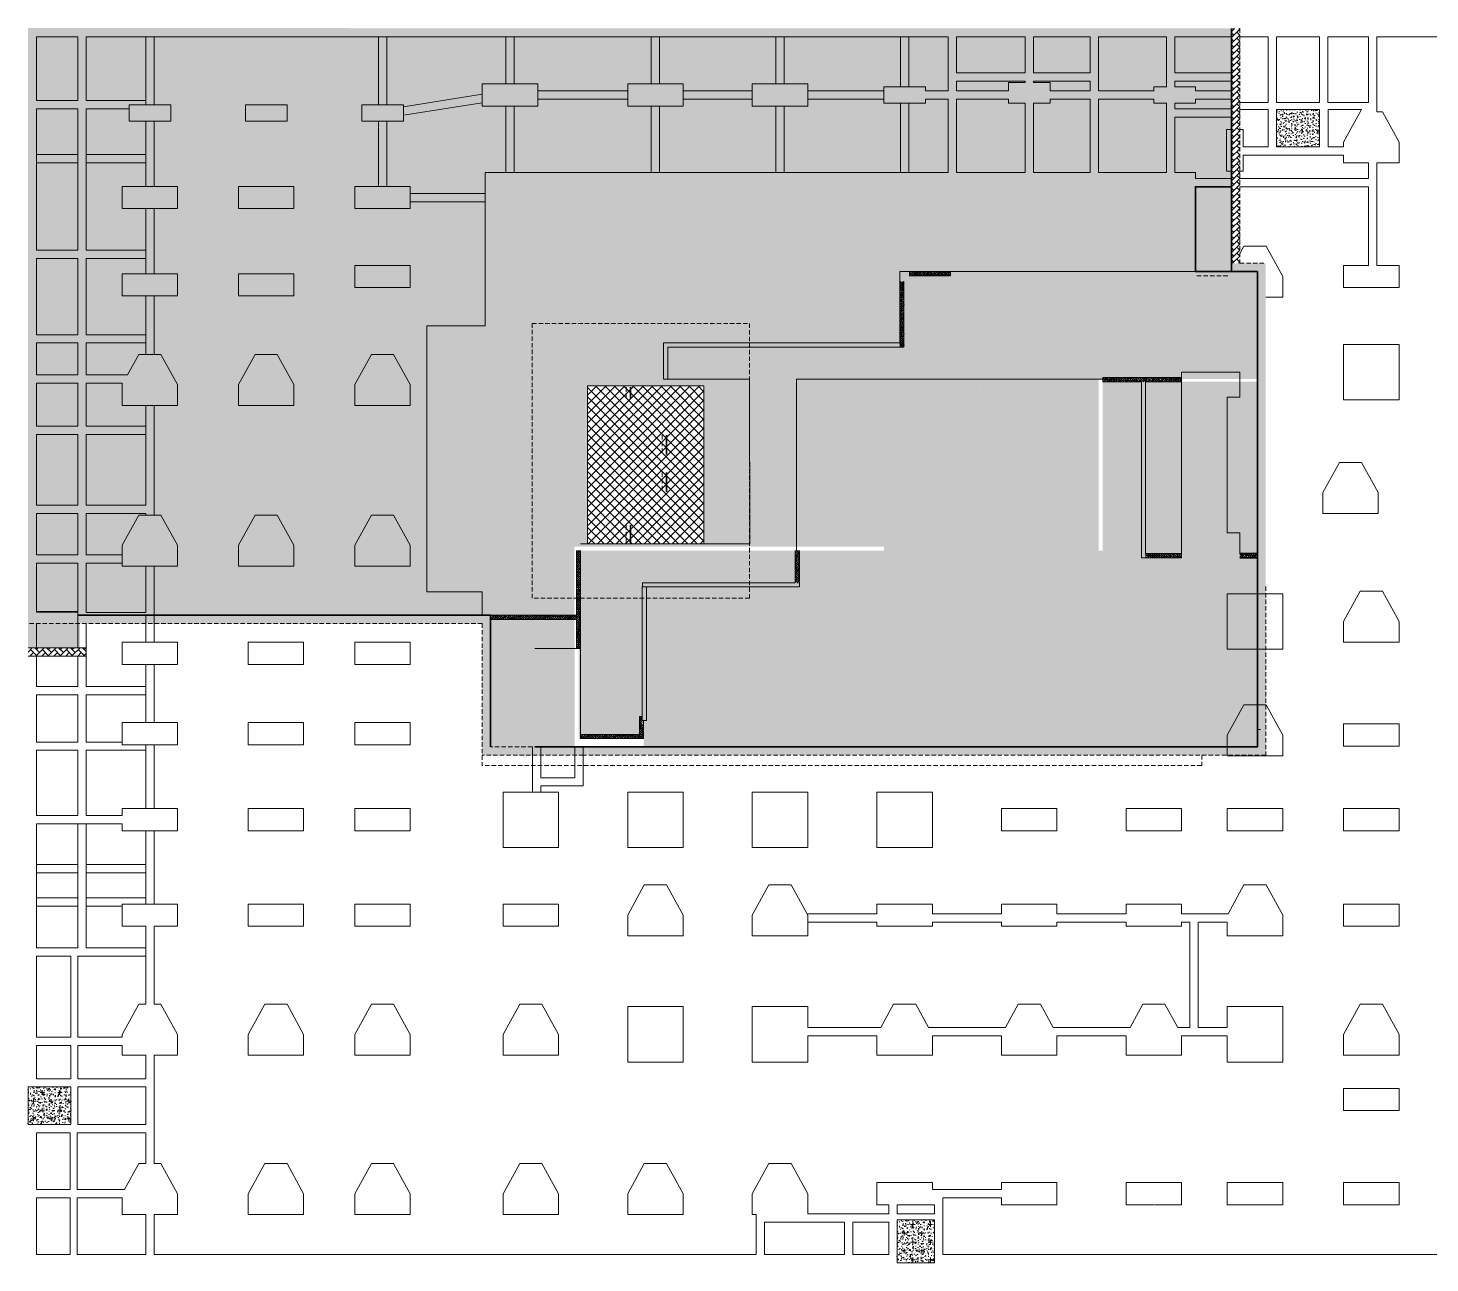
# Model space of a CAD drawing. Header units: millimetres. Extents: x 399 to 217001, y 400 to 89532.
# Drawn here: x 399 to 101634, y 400 to 89532 of the extents above; entities that cross this region are included whole.
import ezdxf

# ---------------------------------------------------------------- set-up
doc = ezdxf.new("R2010")
doc.units = ezdxf.units.MM
doc.linetypes.add('HIDDEN2', pattern=[4.7625, 3.175, -1.5875])
doc.layers.get('0').update_dxf_attribs({"lineweight": 20})
doc.layers.get('Defpoints').update_dxf_attribs({"color": 151, "lineweight": 9})
for name, color, linetype, lineweight in [('NDC_S_ HATCH HIDE', 251, 'Continuous', 9), ('NDC_S_DIM', 1, 'Continuous', 15), ('NDC_S_FOUNDATION', 6, 'Continuous', 35), ('NDC_S_HATCH MATERIAL', 8, 'Continuous', 13), ('NDC_S_THIN LINE', 8, 'Continuous', 9)]:
    doc.layers.add(name, color=color, linetype=linetype, lineweight=lineweight)
pattern_1 = [(50, (0, 0), (358.6301, -31.3761), [37.5, -412.5]), (355, (0, 0), (-69.3757, 376.096), [30, -330]), (100.4514, (29.9, -2.6), (289.2547, 344.7198), [31.8701, -350.571]), (46.1842, (0, 100), (533.6205, -82.7595), [56.25, -618.75]), (96.6356, (44.47, 93.1), (467.3314, 487.059), [47.805, -525.8565]), (351.1842, (0, 100), (467.331, 487.0593), [45, -495]), (21, (50, 75), (298.4535, -201.3094), [37.5, -412.5]), (326, (50, 75), (121.6577, 362.575), [30, -330]), (71.4514, (74.87, 58.22), (420.1113, 161.2652), [31.8701, -350.571]), (37.5, (0, 0), (6.07993, 166.44693), [0, -326, 0, -335, 0, -331.25]), (7.5, (0, 0), (131.53477, 197.20586), [0, -191, 0, -318.5, 0, -126.25]), (327.5, (-111.5, 0), (266.91122, -11.27744), [0, -125, 0, -390, 0, -517.5]), (317.5, (-161.5, 0), (291.5931, 50.0525), [0, -162.5, 0, -259, 0, -367.5]), (45, (0, 0), (-79.54951, 79.54951), [])]

msp = doc.modelspace()

# ---------------------------------------------------------------- hatches: boundary and pattern name
at = {"layer": 'NDC_S_ HATCH HIDE', "ltscale": 100}
h = msp.add_hatch(dxfattribs=at)
h.set_pattern_fill('CROSS', color=251, scale=100)
h.paths.add_polyline_path([(78000, 51800), (77700, 51800), (77700, 64200), (62199, 64200), (62200, 51800), (56199, 51800), (56199, 49750), (56199, 51800), (40150, 51800), (40150, 38250), (44850, 38250), (44850, 38550), (44850, 37650), (62850, 37650), (84716, 37650), (85150, 37650), (89200, 37650), (89200, 38076), (89200, 51602), (87900, 51602), (87900, 51300), (89180, 51300), (89180, 64000), (78000, 64000)])
h.paths.add_polyline_path([(40799, 63700), (49199, 63700), (49199, 52300), (40799, 52300)], flags=16)
h.paths.add_polyline_path([(39850, 49750), (39850, 49750), (39850, 52100), (62199, 52100), (62199, 64200), (89180, 64200), (89180, 66800), (89180, 71950), (87300, 71950), (87300, 89500), (400, 89532), (406, 44790), (4150, 44800), (4150, 47150), (4400, 47150), (33798, 47150), (33802, 37650), (39875, 37650)])
h = msp.add_hatch(dxfattribs=at)
h.set_pattern_fill('CROSS', color=251, scale=100)
h.paths.add_polyline_path([(400, 10400), (3500, 10400), (3500, 13100), (400, 13100)])
h = msp.add_hatch(dxfattribs=at)
h.set_pattern_fill('CROSS', color=251, scale=100)
h.paths.add_polyline_path([(63150, 400), (65850, 400), (65850, 3500), (63150, 3500)])
at = {"layer": 'NDC_S_HATCH MATERIAL', "ltscale": 100}
h = msp.add_hatch(dxfattribs=at)
h.set_pattern_fill('AR-CONC', color=256, scale=3)
h.paths.add_polyline_path([(90551, 80950), (93650, 80950), (93650, 83650), (90550, 83650)])
h = msp.add_hatch(dxfattribs=at)
h.set_pattern_fill('ANSI37', color=256, scale=150)
h.paths.add_polyline_path([(40799, 52300), (49199, 52300), (49199, 63700), (40799, 63700)])
h = msp.add_hatch(dxfattribs=at)
h.set_pattern_fill('AR-CONC', color=256, scale=3)
h.set_pattern_definition([(50, (-121650, -51650), (546.554, -47.8173), [57.15, -628.65]), (355, (-121650, -51650), (-105.7303, 573.1705), [45.72, -502.9218]), (100.45144, (-121604.45, -51654), (440.8237, 525.3533), [48.57, -534.2707]), (46.1842, (-121650, -51497.6), (813.237, -126.127), [85.725, -942.975]), (96.63556, (-121582.2, -51508.1), (712.2124, 742.2784), [72.855, -801.407]), (351.18415, (-121650, -51497.6), (712.2124, 742.2784), [68.58, -754.379]), (21, (-121573.8, -51535.7), (454.8432, -306.7956), [57.15, -628.65]), (326, (-121573.8, -51535.7), (185.406, 552.564), [45.72, -502.92]), (71.45144, (-121535.9, -51561.27), (640.2493, 245.7683), [48.57, -534.2698]), (37.5, (-121650, -51650), (9.2658, 253.66512), [0, -496.824, 0, -510.54, 0, -504.825]), (7.5, (-121650, -51650), (200.459, 300.5417), [0, -291.084, 0, -485.394, 0, -192.405]), (327.5, (-121819.93, -51650), (406.7718, -17.18623), [0, -190.5, 0, -594.36, 0, -788.67]), (317.5, (-121896.13, -51650), (444.3875, 76.2795), [0, -247.65, 0, -394.716, 0, -560.07])])
h.paths.add_polyline_path([(400, 10400), (3500, 10400), (3500, 13100), (400, 13100)])
h = msp.add_hatch(dxfattribs=at)
h.set_pattern_fill('AR-CONC', color=256, scale=3)
h.set_pattern_definition([(50, (-58900, -61250), (546.554, -47.8173), [57.15, -628.65]), (355, (-58900, -61250), (-105.7303, 573.1705), [45.72, -502.9218]), (100.45144, (-58854.45, -61254), (440.8237, 525.3533), [48.57, -534.2707]), (46.1842, (-58900, -61097.6), (813.237, -126.127), [85.725, -942.975]), (96.63556, (-58832.2, -61108.1), (712.2124, 742.2784), [72.855, -801.407]), (351.18415, (-58900, -61097.6), (712.2124, 742.2784), [68.58, -754.379]), (21, (-58823.8, -61135.7), (454.8432, -306.7956), [57.15, -628.65]), (326, (-58823.8, -61135.7), (185.406, 552.564), [45.72, -502.92]), (71.45144, (-58785.9, -61161.27), (640.2493, 245.7683), [48.57, -534.2698]), (37.5, (-58900, -61250), (9.2658, 253.66512), [0, -496.824, 0, -510.54, 0, -504.825]), (7.5, (-58900, -61250), (200.459, 300.5417), [0, -291.084, 0, -485.394, 0, -192.405]), (327.5, (-59069.93, -61250), (406.7718, -17.18623), [0, -190.5, 0, -594.36, 0, -788.67]), (317.5, (-59146.13, -61250), (444.3875, 76.2795), [0, -247.65, 0, -394.716, 0, -560.07])])
h.paths.add_polyline_path([(63150, 400), (65850, 400), (65850, 3500), (63150, 3500)])
at = {"layer": 'NDC_S_THIN LINE', "ltscale": 100}
h = msp.add_hatch(dxfattribs=at)
h.set_pattern_fill('AR-HBONE', color=251, scale=3)
h.set_pattern_definition([(45, (175, 1e-10), (0, 431.0523), [914.4, -304.8]), (135, (390.53, 215.53), (4e-14, 431.0523), [914.4, -304.8])])
h.paths.add_polyline_path([(87300, 72550), (87900, 72550), (87900, 89500), (87300, 89500)])
h = msp.add_hatch(dxfattribs=at)
h.set_pattern_fill('AR-HBONE', color=251, scale=3)
h.set_pattern_definition([(45, (4.5, -17025.54), (0, 431.0523), [914.4, -304.8]), (135, (220.04, -16810), (4e-14, 431.0523), [914.4, -304.8])])
h.paths.add_polyline_path([(88302, 72550), (87300, 72550), (87300, 71950), (89180, 71950), (89180, 37650), (84550, 37650), (83200, 37650), (40758, 37650), (40806, 37050), (81700, 37052), (83200, 37052), (85150, 37053), (89780, 37053), (89780, 72550)])
h.paths.add_polyline_path([(3995, 46550), (33200, 46550), (33200, 37050), (40774, 37050), (40733, 37650), (39867, 37650), (39900, 37650), (33800, 37650), (33800, 46100), (33800, 46350), (33800, 47150), (3995, 47150)])
h = msp.add_hatch(dxfattribs=at)
h.set_pattern_fill('BTCT', color=251, scale=50, pattern_type=2)
h.set_pattern_definition([(50, (-1e-08, 1e-10), (358.6301, -31.3761), [37.5, -412.5]), (355, (-1e-08, 1e-10), (-69.3757, 376.096), [30, -330]), (100.4514, (29.9, -2.6), (289.2547, 344.7198), [31.8701, -350.571]), (46.1842, (-1e-08, 100), (533.6205, -82.7595), [56.25, -618.75]), (96.6356, (44.47, 93.1), (467.3314, 487.059), [47.805, -525.8565]), (351.1842, (-1e-08, 100), (467.331, 487.0593), [45, -495]), (21, (50, 75), (298.4535, -201.30945), [37.5, -412.5]), (326, (50, 75), (121.6577, 362.575), [30, -330]), (71.4514, (74.87, 58.22), (420.1113, 161.2652), [31.8701, -350.571]), (37.5, (-1e-08, 1e-10), (6.07993, 166.44693), [0, -326, 0, -335, 0, -331.25]), (7.5, (-1e-08, 1e-10), (131.53477, 197.20586), [0, -191, 0, -318.5, 0, -126.25]), (327.5, (-111.5, 1e-10), (266.91122, -11.27744), [0, -125, 0, -390, 0, -517.5]), (317.5, (-161.5, 1e-10), (291.5931, 50.0525), [0, -162.5, 0, -259, 0, -367.5]), (45, (-1e-08, 1e-10), (-79.54951, 79.54951), [])])
h.paths.add_polyline_path([(64048, 71950), (64048, 71650), (67000, 71651), (67000, 71951)])
h = msp.add_hatch(dxfattribs=at)
h.set_pattern_fill('BTCT', color=251, scale=50, pattern_type=2)
h.set_pattern_definition(pattern_1)
h.paths.add_polyline_path([(63650, 71250), (63350, 71250), (63350, 66500), (63650, 66500)])
h = msp.add_hatch(dxfattribs=at)
h.set_pattern_fill('BTCT', color=251, scale=50, pattern_type=2)
h.set_pattern_definition(pattern_1)
h.paths.add_polyline_path([(46590, 66500), (63350, 66500), (63350, 66800), (46290, 66800), (46290, 64200), (46590, 64200)])
h = msp.add_hatch(dxfattribs=at)
h.set_pattern_fill('BTCT', color=251, scale=50, angle=90, pattern_type=2)
h.set_pattern_definition([(140, (149610, 600), (31.3761, 358.6301), [37.5, -412.5]), (85, (149610, 600), (-376.096, -69.3757), [30, -330]), (190.4514, (149612.6, 629.9), (-344.7198, 289.2547), [31.8701, -350.571]), (136.1842, (149510, 600), (82.7595, 533.6205), [56.25, -618.75]), (186.6356, (149516.9, 644.47), (-487.059, 467.3314), [47.805, -525.8565]), (81.1842, (149510, 600), (-487.0593, 467.331), [45, -495]), (111, (149535, 650), (201.3094, 298.4535), [37.5, -412.5]), (56, (149535, 650), (-362.575, 121.6577), [30, -330]), (161.4514, (149551.78, 674.87), (-161.2652, 420.1113), [31.8701, -350.571]), (127.5, (149610, 600), (-166.44693, 6.07993), [0, -326, 0, -335, 0, -331.25]), (97.5, (149610, 600), (-197.20586, 131.53477), [0, -191, 0, -318.5, 0, -126.25]), (57.5, (149610, 488.5), (11.27744, 266.91122), [0, -125, 0, -390, 0, -517.5]), (47.5, (149610, 438.5), (-50.0525, 291.5931), [0, -162.5, 0, -259, 0, -367.5]), (135, (149610, 600), (-79.54951, -79.54951), [])])
h.paths.add_polyline_path([(78000, 64300), (78000, 64000), (83700, 64000), (83700, 64300)])
h = msp.add_hatch(dxfattribs=at)
h.set_pattern_fill('BTCT', color=251, scale=50, pattern_type=2)
h.set_pattern_definition([(50, (17450, -7653.4), (358.6301, -31.3761), [37.5, -412.5]), (355, (17450, -7653.4), (-69.3757, 376.096), [30, -330]), (100.4514, (17479.9, -7656.02), (289.2547, 344.7198), [31.8701, -350.571]), (46.1842, (17450, -7553.4), (533.6205, -82.7595), [56.25, -618.75]), (96.6356, (17494.47, -7560.3), (467.3314, 487.059), [47.805, -525.8565]), (351.1842, (17450, -7553.4), (467.331, 487.0593), [45, -495]), (21, (17500, -7578.4), (298.4535, -201.3094), [37.5, -412.5]), (326, (17500, -7578.4), (121.6577, 362.575), [30, -330]), (71.4514, (17524.87, -7595.2), (420.1113, 161.2652), [31.8701, -350.571]), (37.5, (17450, -7653.41), (6.07993, 166.44693), [0, -326, 0, -335, 0, -331.25]), (7.5, (17450, -7653.41), (131.53477, 197.20586), [0, -191, 0, -318.5, 0, -126.25]), (327.5, (17338.5, -7653.41), (266.91122, -11.27744), [0, -125, 0, -390, 0, -517.5]), (317.5, (17288.5, -7653.4), (291.5931, 50.0525), [0, -162.5, 0, -259, 0, -367.5]), (45, (17450, -7653.41), (-79.54951, 79.54951), [])])
h.paths.add_polyline_path([(81100, 64000), (80800, 64000), (80800, 51300), (81100, 51300)])
h = msp.add_hatch(dxfattribs=at)
h.set_pattern_fill('BTCT', color=251, scale=50, pattern_type=2)
h.set_pattern_definition([(50, (-23350, -17450), (358.6301, -31.3761), [37.5, -412.5]), (355, (-23350, -17450), (-69.3757, 376.096), [30, -330]), (100.4514, (-23320.1, -17452.6), (289.2547, 344.7198), [31.8701, -350.571]), (46.1842, (-23350, -17350), (533.6205, -82.7595), [56.25, -618.75]), (96.6356, (-23305.53, -17356.9), (467.3314, 487.059), [47.805, -525.8565]), (351.1842, (-23350, -17350), (467.331, 487.0593), [45, -495]), (21, (-23300, -17375), (298.4535, -201.3094), [37.5, -412.5]), (326, (-23300, -17375), (121.6577, 362.575), [30, -330]), (71.4514, (-23275.13, -17391.78), (420.1113, 161.2652), [31.8701, -350.571]), (37.5, (-23350, -17450), (6.07993, 166.44693), [0, -326, 0, -335, 0, -331.25]), (7.5, (-23350, -17450), (131.53477, 197.20586), [0, -191, 0, -318.5, 0, -126.25]), (327.5, (-23461.5, -17450), (266.91122, -11.27744), [0, -125, 0, -390, 0, -517.5]), (317.5, (-23511.5, -17450), (291.5931, 50.0525), [0, -162.5, 0, -259, 0, -367.5]), (45, (-23350, -17450), (-79.54951, 79.54951), [])])
h.paths.add_polyline_path([(40300, 51800), (40000, 51800), (40000, 44750), (40300, 44750)])
h = msp.add_hatch(dxfattribs=at)
h.set_pattern_fill('BTCT', color=251, scale=50, pattern_type=2)
h.set_pattern_definition([(50, (-7450.8, -19450), (358.6301, -31.3761), [37.5, -412.5]), (355, (-7450.8, -19450), (-69.3757, 376.096), [30, -330]), (100.4514, (-7420.9, -19452.6), (289.2547, 344.7198), [31.8701, -350.571]), (46.1842, (-7450.8, -19350), (533.6205, -82.7595), [56.25, -618.75]), (96.6356, (-7406.33, -19356.9), (467.3314, 487.059), [47.805, -525.8565]), (351.1842, (-7450.8, -19350), (467.331, 487.0593), [45, -495]), (21, (-7400.8, -19375), (298.4535, -201.3094), [37.5, -412.5]), (326, (-7400.8, -19375), (121.6577, 362.575), [30, -330]), (71.4514, (-7375.93, -19391.78), (420.1113, 161.2652), [31.8701, -350.571]), (37.5, (-7450.8, -19450), (6.07993, 166.44693), [0, -326, 0, -335, 0, -331.25]), (7.5, (-7450.8, -19450), (131.53477, 197.20586), [0, -191, 0, -318.5, 0, -126.25]), (327.5, (-7562.3, -19450), (266.91122, -11.27744), [0, -125, 0, -390, 0, -517.5]), (317.5, (-7612.3, -19450), (291.5931, 50.0525), [0, -162.5, 0, -259, 0, -367.5]), (45, (-7450.8, -19450), (-79.54951, 79.54951), [])])
h.paths.add_polyline_path([(56100, 51800), (55800, 51800), (55800, 49500), (56100, 49500)])
h = msp.add_hatch(dxfattribs=at)
h.set_pattern_fill('BTCT', color=251, scale=50, angle=90, pattern_type=2)
h.set_pattern_definition([(140, (152710.68, -12100), (31.3761, 358.6301), [37.5, -412.5]), (85, (152710.68, -12100), (-376.096, -69.3757), [30, -330]), (190.4514, (152713.3, -12070.1), (-344.7198, 289.2547), [31.8701, -350.571]), (136.1842, (152610.68, -12100), (82.7595, 533.6205), [56.25, -618.75]), (186.6356, (152617.57, -12055.53), (-487.059, 467.3314), [47.805, -525.8565]), (81.1842, (152610.7, -12100), (-487.0593, 467.331), [45, -495]), (111, (152635.68, -12050), (201.3094, 298.4535), [37.5, -412.5]), (56, (152635.68, -12050), (-362.575, 121.6577), [30, -330]), (161.4514, (152652.45, -12025.13), (-161.2652, 420.1113), [31.8701, -350.571]), (127.5, (152710.68, -12100), (-166.44693, 6.07993), [0, -326, 0, -335, 0, -331.25]), (97.5, (152710.68, -12100), (-197.20586, 131.53477), [0, -191, 0, -318.5, 0, -126.25]), (57.5, (152710.68, -12211.5), (11.27744, 266.91122), [0, -125, 0, -390, 0, -517.5]), (47.5, (152710.68, -12261.5), (-50.0525, 291.5931), [0, -162.5, 0, -259, 0, -367.5]), (135, (152710.68, -12100), (-79.54951, -79.54951), [])])
h.paths.add_polyline_path([(81101, 51600), (81101, 51300), (83700, 51300), (83700, 51600)])
h = msp.add_hatch(dxfattribs=at)
h.set_pattern_fill('BTCT', color=251, scale=50, angle=90, pattern_type=2)
h.set_pattern_definition([(140, (159150, -12047.56), (31.3761, 358.6301), [37.5, -412.5]), (85, (159150, -12047.56), (-376.096, -69.3757), [30, -330]), (190.4514, (159152.6, -12017.67), (-344.7198, 289.2547), [31.8701, -350.571]), (136.1842, (159050, -12047.56), (82.7595, 533.6205), [56.25, -618.75]), (186.6356, (159056.9, -12003.1), (-487.059, 467.3314), [47.805, -525.8565]), (81.1842, (159050, -12047.56), (-487.0593, 467.331), [45, -495]), (111, (159075, -11997.56), (201.3094, 298.4535), [37.5, -412.5]), (56, (159075, -11997.56), (-362.575, 121.6577), [30, -330]), (161.4514, (159091.78, -11972.7), (-161.2652, 420.1113), [31.8701, -350.571]), (127.5, (159150, -12047.56), (-166.44693, 6.07993), [0, -326, 0, -335, 0, -331.25]), (97.5, (159150, -12047.56), (-197.20586, 131.53477), [0, -191, 0, -318.5, 0, -126.25]), (57.5, (159150, -12159.06), (11.27744, 266.91122), [0, -125, 0, -390, 0, -517.5]), (47.5, (159150, -12209.06), (-50.0525, 291.5931), [0, -162.5, 0, -259, 0, -367.5]), (135, (159150, -12047.56), (-79.54951, -79.54951), [])])
h.paths.add_polyline_path([(87900, 51602), (87900, 51302), (89180, 51302), (89180, 51602)])
h = msp.add_hatch(dxfattribs=at)
h.set_pattern_fill('BTCT', color=251, scale=50, pattern_type=2)
h.set_pattern_definition([(50, (-18600, -22650), (358.6301, -31.3761), [37.5, -412.5]), (355, (-18600, -22650), (-69.3757, 376.096), [30, -330]), (100.4514, (-18570.1, -22652.6), (289.2547, 344.7198), [31.8701, -350.571]), (46.1842, (-18600, -22550), (533.6205, -82.7595), [56.25, -618.75]), (96.6356, (-18555.53, -22556.9), (467.3314, 487.059), [47.805, -525.8565]), (351.1842, (-18600, -22550), (467.331, 487.0593), [45, -495]), (21, (-18550, -22575), (298.4535, -201.3094), [37.5, -412.5]), (326, (-18550, -22575), (121.6577, 362.575), [30, -330]), (71.4514, (-18525.13, -22591.78), (420.1113, 161.2652), [31.8701, -350.571]), (37.5, (-18600, -22650), (6.07993, 166.44693), [0, -326, 0, -335, 0, -331.25]), (7.5, (-18600, -22650), (131.53477, 197.20586), [0, -191, 0, -318.5, 0, -126.25]), (327.5, (-18711.5, -22650), (266.91122, -11.27744), [0, -125, 0, -390, 0, -517.5]), (317.5, (-18761.5, -22650), (291.5931, 50.0525), [0, -162.5, 0, -259, 0, -367.5]), (45, (-18600, -22650), (-79.54951, 79.54951), [])])
h.paths.add_polyline_path([(45050, 49200), (44750, 49200), (44750, 39550), (45050, 39550)])
h = msp.add_hatch(dxfattribs=at)
h.set_pattern_fill('BTCT', color=251, scale=50, angle=90, pattern_type=2)
h.set_pattern_definition([(140, (125310.68, -14200), (31.3761, 358.6301), [37.5, -412.5]), (85, (125310.68, -14200), (-376.0961, -69.3757), [30, -330]), (190.4514, (125313.3, -14170.1), (-344.7198, 289.2547), [31.8701, -350.571]), (136.1842, (125210.68, -14200), (82.7595, 533.6205), [56.25, -618.75]), (186.6356, (125217.57, -14155.53), (-487.059, 467.3314), [47.805, -525.8565]), (81.1842, (125210.7, -14200), (-487.0593, 467.331), [45, -495]), (111, (125235.68, -14150), (201.30945, 298.4535), [37.5, -412.5]), (56, (125235.68, -14150), (-362.575, 121.6577), [30, -330]), (161.4514, (125252.45, -14125.13), (-161.2652, 420.1113), [31.8701, -350.571]), (127.5, (125310.68, -14200), (-166.44693, 6.07993), [0, -326, 0, -335, 0, -331.25]), (97.5, (125310.68, -14200), (-197.20586, 131.53477), [0, -191, 0, -318.5, 0, -126.25]), (57.5, (125310.68, -14311.5), (11.27744, 266.91122), [0, -125, 0, -390, 0, -517.5]), (47.5, (125310.68, -14361.5), (-50.0525, 291.5931), [0, -162.5, 0, -259, 0, -367.5]), (135, (125310.68, -14200), (-79.54951, -79.54951), [])])
h.paths.add_polyline_path([(44770, 49500), (44770, 49200), (56100, 49197), (56100, 49497)])
h = msp.add_hatch(dxfattribs=at)
h.set_pattern_fill('BTCT', color=251, scale=50, angle=90, pattern_type=2)
h.set_pattern_definition([(140, (102779.58, -16500), (31.3761, 358.6301), [37.5, -412.5]), (85, (102779.6, -16500), (-376.096, -69.3757), [30, -330]), (190.4514, (102782.2, -16470.12), (-344.7198, 289.2547), [31.8701, -350.571]), (136.1842, (102679.6, -16500), (82.7595, 533.6205), [56.25, -618.75]), (186.6356, (102686.5, -16455.54), (-487.059, 467.3314), [47.805, -525.8565]), (81.1842, (102679.6, -16500), (-487.0593, 467.331), [45, -495]), (111, (102704.58, -16450), (201.3094, 298.4535), [37.5, -412.5]), (56, (102704.6, -16450), (-362.575, 121.6577), [30, -330]), (161.4514, (102721.36, -16425.14), (-161.2652, 420.1113), [31.8701, -350.571]), (127.5, (102779.58, -16500), (-166.44693, 6.07993), [0, -326, 0, -335, 0, -331.25]), (97.5, (102779.58, -16500), (-197.20586, 131.53477), [0, -191, 0, -318.5, 0, -126.25]), (57.5, (102779.58, -16611.5), (11.27744, 266.91122), [0, -125, 0, -390, 0, -517.5]), (47.5, (102779.58, -16661.5), (-50.0525, 291.5931), [0, -162.5, 0, -259, 0, -367.5]), (135, (102779.58, -16500.01), (-79.54951, -79.54951), [])])
h.paths.add_polyline_path([(33800, 47150), (33800, 46850), (40000, 46850), (40000, 47150)])
h = msp.add_hatch(dxfattribs=at)
h.set_pattern_fill('AR-HBONE', color=251, scale=3)
h.set_pattern_definition([(45, (3595, -590), (0, 431.0523), [914.4, -304.8]), (135, (3810.53, -374.48), (4e-14, 431.0523), [914.4, -304.8])])
h.paths.add_polyline_path([(4598, 44799), (401, 44799), (399, 44200), (4595, 44201)])
h = msp.add_hatch(dxfattribs=at)
h.set_pattern_fill('BTCT', color=251, scale=50, angle=90, pattern_type=2)
h.set_pattern_definition([(140, (107843.13, -25098.48), (31.3761, 358.6301), [37.5, -412.5]), (85, (107843.13, -25098.48), (-376.096, -69.3757), [30, -330]), (190.4514, (107845.74, -25068.6), (-344.7198, 289.2547), [31.8701, -350.571]), (136.1842, (107743.13, -25098.5), (82.7595, 533.6205), [56.25, -618.75]), (186.6356, (107750, -25054), (-487.059, 467.3314), [47.805, -525.8565]), (81.1842, (107743.1, -25098.5), (-487.0593, 467.331), [45, -495]), (111, (107768.13, -25048.48), (201.3094, 298.4535), [37.5, -412.5]), (56, (107768.13, -25048.48), (-362.575, 121.6577), [30, -330]), (161.4514, (107784.9, -25023.6), (-161.2652, 420.1113), [31.8701, -350.571]), (127.5, (107843.13, -25098.48), (-166.44693, 6.07993), [0, -326, 0, -335, 0, -331.25]), (97.5, (107843.13, -25098.48), (-197.20586, 131.53477), [0, -191, 0, -318.5, 0, -126.25]), (57.5, (107843.13, -25209.98), (11.27744, 266.91122), [0, -125, 0, -390, 0, -517.5]), (47.5, (107843.13, -25259.98), (-50.0525, 291.5931), [0, -162.5, 0, -259, 0, -367.5]), (135, (107843.13, -25098.48), (-79.54951, -79.54951), [])])
h.paths.add_polyline_path([(40300, 38550), (40300, 38250), (44850, 38250), (44850, 38552), (44850, 39250), (44750, 39250), (44750, 39850), (44550, 39850), (44550, 38551)])

# ---------------------------------------------------------------- linework, layer by layer
at = {"ltscale": 100}
for p, q in [((3995, 88900), (1000, 88900)), ((1000, 84300), (1000, 88900)), ((3995, 88900), (3995, 84300)), ((8900, 88900), (8900, 84000)), ((9500, 88900), (9500, 84000)), ((25700, 84000), (25700, 88900)), ((26300, 84000), (26300, 88900)), ((34900, 85500), (34900, 88900)), ((35500, 85500), (35500, 88900)), ((45400, 85500), (45400, 88900)), ((46000, 85500), (46000, 88900)), ((54400, 85500), (54400, 88900)), ((55000, 85500), (55000, 88900)), ((63400, 85300), (63400, 88900)), ((64000, 85300), (64000, 88900)), ((67450, 86300), (67450, 88900)), ((82600, 88900), (77700, 88900)), ((77700, 85000), (77700, 88900)), ((82600, 85300), (82600, 88900)), ((87300, 88900), (83200, 88900)), ((83200, 88900), (83200, 86300)), ((87300, 86300), (87300, 89000)), ((89950, 88900), (87900, 88900)), ((89950, 84150), (89950, 88900)), ((90550, 84150), (90550, 88900)), ((93650, 88900), (90550, 88900)), ((93650, 84150), (93650, 88900)), ((97200, 88900), (94250, 88900)), ((94250, 84150), (94250, 88900)), ((97200, 84150), (97200, 88900)), ((72400, 86300), (67450, 86300)), ((77100, 86300), (73000, 86300)), ((83200, 86300), (87300, 86300)), ((67450, 85000), (67450, 85700)), ((72400, 85700), (67450, 85700)), ((77100, 85700), (73000, 85700)), ((77100, 85000), (77100, 85700)), ((81700, 85000), (81700, 85300)), ((81700, 85300), (82600, 85300)), ((87300, 85700), (83200, 85700)), ((83200, 85700), (83200, 85300)), ((83200, 85300), (84700, 85300)), ((84700, 85300), (84700, 85000)), ((87300, 85000), (87300, 85700)), ((3995, 84300), (1000, 84300)), ((8900, 84300), (4595, 84300)), ((27500, 83857), (33200, 84752)), ((27500, 83249), (33200, 84145)), ((37200, 85000), (43700, 85000)), ((37200, 84400), (43700, 84400)), ((47700, 85000), (52700, 85000)), ((47700, 84400), (52700, 84400)), ((56700, 85000), (62200, 85000)), ((56700, 84400), (62200, 84400)), ((63400, 79100), (63400, 84100)), ((64000, 79100), (64000, 84100)), ((66850, 85000), (65200, 85000)), ((66850, 84400), (65200, 84400)), ((71200, 85000), (67450, 85000)), ((71200, 84400), (67450, 84400)), ((77100, 79100), (77100, 84400)), ((77700, 85000), (81700, 85000)), ((77700, 79100), (77700, 84400)), ((81700, 84400), (77700, 84400)), ((81700, 84100), (81700, 84400)), ((82600, 84100), (81700, 84100)), ((84700, 84100), (83200, 84100)), ((84700, 85000), (87300, 85000)), ((87300, 84400), (84700, 84400)), ((84700, 84400), (84700, 84100)), ((87900, 84150), (89950, 84150)), ((90550, 84150), (93650, 84150)), ((94250, 84150), (97200, 84150)), ((1000, 73500), (1000, 83700)), ((3995, 83700), (1000, 83700)), ((3995, 83700), (3995, 73500)), ((7700, 83700), (4595, 83700)), ((4595, 83700), (4595, 73500)), ((34900, 79100), (34900, 83900)), ((35500, 79100), (35500, 83900)), ((45400, 79100), (45400, 83900)), ((46000, 79100), (46000, 83900)), ((54400, 79100), (54400, 83900)), ((55000, 79100), (55000, 83900)), ((83200, 83700), (87300, 83700)), ((87300, 83100), (83200, 83100)), ((89950, 83650), (87900, 83650)), ((89950, 80950), (89950, 83650)), ((94275, 80950), (94275, 83650)), ((94275, 83650), (96694, 83650)), ((96694, 83650), (95400, 81300)), ((8900, 82800), (8900, 78100)), ((8900, 82800), (8900, 82050)), ((9500, 82800), (9500, 78100)), ((25700, 78100), (25700, 82800)), ((26300, 78100), (26300, 82800)), ((87900, 82200), (88150, 82200)), ((88150, 82200), (88150, 80950)), ((95400, 81300), (95400, 80950)), ((3995, 80400), (1000, 80400)), ((8900, 80400), (4595, 80400)), ((89950, 80950), (88150, 80950)), ((95400, 80950), (94275, 80950)), ((3995, 79800), (1000, 79800)), ((8900, 79800), (4595, 79800)), ((7200, 76500), (7200, 78100)), ((7200, 78100), (11200, 78100)), ((11200, 78100), (11200, 76500)), ((97200, 78075), (87900, 78075)), ((28000, 77600), (33400, 77600)), ((28000, 77000), (33400, 77000)), ((11200, 76500), (7200, 76500)), ((8900, 76500), (8900, 71800)), ((9500, 76500), (9500, 71800)), ((3995, 73500), (1000, 73500)), ((3995, 72900), (1000, 72900)), ((1000, 67400), (1000, 72900)), ((3995, 72900), (3995, 67400)), ((8900, 73500), (4595, 73500)), ((4595, 72900), (4595, 67400)), ((8900, 72900), (4595, 72900)), ((88200, 73780), (87900, 73235)), ((89800, 73780), (88200, 73780)), ((91000, 71600), (89800, 73780)), ((91000, 70100), (91000, 71600)), ((8900, 70200), (8900, 65980)), ((9500, 70200), (9500, 65980)), ((89780, 70100), (91000, 70100)), ((3995, 67400), (1000, 67400)), ((8900, 67400), (4595, 67400)), ((1000, 64500), (1000, 66800)), ((3995, 66800), (1000, 66800)), ((3995, 66800), (3995, 64500)), ((8900, 66800), (4595, 66800)), ((4595, 66800), (4595, 64500)), ((3995, 64500), (1000, 64500)), ((3995, 63900), (1000, 63900)), ((1000, 60800), (1000, 63900)), ((3995, 63900), (3995, 60800)), ((4595, 63900), (4595, 60800)), ((8900, 62300), (8900, 55100)), ((9500, 62300), (9500, 54380)), ((3995, 60800), (1000, 60800)), ((8900, 60800), (4595, 60800)), ((1000, 55100), (1000, 60200)), ((3995, 60200), (1000, 60200)), ((3995, 60200), (3995, 55100)), ((8900, 60200), (4595, 60200)), ((4595, 60200), (4595, 55100)), ((3995, 55100), (1000, 55100)), ((8900, 55100), (4595, 55100)), ((1000, 51500), (1000, 54500)), ((3995, 54500), (1000, 54500)), ((3995, 54500), (3995, 51500)), ((4595, 54500), (4595, 51500)), ((8900, 54500), (4595, 54500)), ((8900, 54500), (8900, 54380)), ((3995, 51500), (1000, 51500)), ((1000, 47400), (1000, 50900)), ((3995, 50900), (1000, 50900)), ((3995, 50900), (3995, 47400)), ((7200, 51500), (4595, 51500)), ((4595, 50900), (4595, 47350)), ((7200, 50900), (4595, 50900)), ((8900, 50700), (8900, 47350)), ((9500, 50700), (9496, 47150)), ((91000, 48700), (87000, 48700)), ((87000, 48700), (87000, 44700)), ((91000, 44700), (91000, 48700)), ((96600, 48880), (95400, 46700)), ((98200, 48880), (96600, 48880)), ((99400, 46700), (98200, 48880)), ((3995, 47400), (3995, 44800)), ((8900, 47350), (4595, 47350)), ((8900, 47150), (8900, 45200)), ((9500, 47150), (9500, 45200)), ((95400, 46700), (95400, 45200)), ((99400, 45200), (99400, 46700)), ((1000, 46550), (1000, 44790)), ((4595, 46550), (4595, 42000)), ((4595, 44800), (400, 44790)), ((87000, 44700), (91000, 44700)), ((95400, 45200), (99400, 45200)), ((4595, 44200), (400, 44200)), ((1000, 44190), (1000, 42000)), ((3995, 44200), (3995, 42000)), ((8900, 43600), (8900, 39400)), ((9500, 43600), (9500, 39400)), ((3995, 42000), (1000, 42000)), ((8900, 42000), (4595, 42000)), ((3995, 41400), (1000, 41400)), ((1000, 41400), (1000, 38000)), ((3995, 41400), (3995, 38000)), ((8900, 41400), (4595, 41400)), ((4595, 41400), (4595, 38000)), ((3995, 38000), (1000, 38000)), ((7200, 38000), (4595, 38000)), ((8900, 37800), (8900, 33200)), ((9500, 37800), (9500, 33200)), ((36825, 37650), (36825, 34378)), ((37425, 37650), (37425, 35425)), ((39875, 37650), (39875, 35425)), ((40475, 37650), (40475, 34825)), ((1000, 37400), (1000, 32700)), ((3995, 37400), (1000, 37400)), ((3995, 37400), (3995, 32700)), ((8900, 37400), (4595, 37400)), ((4595, 37400), (4595, 32700)), ((37425, 35425), (39875, 35425)), ((37425, 34825), (40475, 34825)), ((37425, 34825), (37425, 34378)), ((3995, 32700), (1000, 32700)), ((4595, 32700), (7200, 32700)), ((7200, 32700), (7200, 33200)), ((7200, 33200), (11200, 33200)), ((11200, 33200), (11200, 31600)), ((1000, 32100), (1000, 23150)), ((7200, 32100), (1000, 32100)), ((3995, 32100), (3995, 23150)), ((4595, 32100), (4595, 23150)), ((7200, 31600), (7200, 32100)), ((11200, 31600), (7200, 31600)), ((8900, 31600), (8900, 26300)), ((9500, 31600), (9500, 26300)), ((3995, 29150), (1000, 29150)), ((3995, 28550), (1000, 28550)), ((8900, 29150), (4595, 29150)), ((8900, 28550), (4595, 28550)), ((3995, 26750), (1000, 26750)), ((8900, 26750), (4595, 26750)), ((3995, 26150), (1000, 26150)), ((7200, 26150), (4595, 26150)), ((56700, 25600), (61700, 25600)), ((65700, 25600), (70700, 25600)), ((74700, 25600), (79700, 25600)), ((83700, 25600), (87055, 25600)), ((56700, 25000), (61700, 25000)), ((65700, 25000), (70700, 25000)), ((74700, 25000), (79700, 25000)), ((83700, 25000), (84300, 25000)), ((84300, 17400), (84300, 25000)), ((84900, 17400), (84900, 25000)), ((84900, 25000), (87000, 25000)), ((3995, 23150), (1000, 23150)), ((1000, 16700), (1000, 22550)), ((3500, 22550), (1000, 22550)), ((3500, 22550), (3500, 16700)), ((4000, 22550), (4000, 16700)), ((8900, 22550), (4000, 22550)), ((8900, 23150), (4595, 23150)), ((62900, 19080), (61975, 17400)), ((64500, 19080), (62900, 19080)), ((65425, 17400), (64500, 19080)), ((71900, 19080), (70975, 17400)), ((73500, 19080), (71900, 19080)), ((74425, 17400), (73500, 19080)), ((80900, 19080), (79975, 17400)), ((82500, 19080), (80900, 19080)), ((83425, 17400), (82500, 19080)), ((87000, 17400), (84900, 17400)), ((1000, 16700), (3500, 16700)), ((4000, 16700), (7200, 16700)), ((83700, 16800), (87000, 16800)), ((1000, 13700), (1000, 16100)), ((1000, 16100), (3500, 16100)), ((3500, 16100), (3500, 13700)), ((4000, 16100), (7200, 16100)), ((4000, 16100), (4000, 13700)), ((8900, 15400), (8900, 13700)), ((9500, 15400), (9500, 7580)), ((61700, 15400), (65700, 15400)), ((1000, 13700), (3500, 13700)), ((4000, 13700), (8900, 13700)), ((900, 13100), (3350, 13100)), ((4000, 13100), (8900, 13100)), ((4000, 13100), (4000, 10400)), ((8900, 13100), (8900, 10400)), ((900, 10400), (3350, 10400)), ((4000, 10400), (8900, 10400)), ((1000, 5700), (1000, 9800)), ((1000, 9800), (3450, 9800)), ((3450, 9800), (3450, 5700)), ((3950, 9800), (8900, 9800)), ((3950, 9800), (3950, 5700)), ((8900, 9800), (8900, 7580)), ((53900, 7580), (52700, 5400)), ((55500, 7580), (53900, 7580)), ((56700, 5400), (55500, 7580)), ((61700, 4600), (61700, 6200)), ((61700, 6200), (65700, 6200)), ((65700, 6200), (65700, 5700)), ((95400, 4600), (95400, 6200)), ((95400, 6200), (99400, 6200)), ((99400, 6200), (99400, 4600)), ((3450, 5700), (1000, 5700)), ((1000, 1000), (1000, 5100)), ((3450, 5100), (1000, 5100)), ((3450, 5100), (3450, 1000)), ((7365, 5700), (3950, 5700)), ((7200, 5100), (3950, 5100)), ((3950, 5100), (3950, 1000)), ((52700, 5400), (52700, 3900)), ((56700, 3950), (56700, 5400)), ((65700, 5700), (70700, 5700)), ((66450, 1000), (66450, 5100)), ((66450, 5100), (70700, 5100)), ((62550, 4600), (61700, 4600)), ((62550, 3950), (62550, 4600)), ((65850, 4600), (63150, 4600)), ((63150, 3950), (63150, 4600)), ((65850, 3950), (65850, 4600)), ((99400, 4600), (95400, 4600)), ((8900, 3900), (8900, 1000)), ((9500, 3900), (9500, 1000)), ((52700, 3900), (52975, 3900)), ((52975, 3900), (52975, 1000)), ((53575, 1000), (53575, 3350)), ((53575, 3350), (59350, 3350)), ((62550, 3950), (56700, 3950)), ((59350, 1000), (59350, 3350)), ((59950, 1000), (59950, 3350)), ((59950, 3350), (62550, 3350)), ((62550, 1000), (62550, 3350)), ((63150, 3950), (65850, 3950)), ((63150, 400), (63150, 3500)), ((3450, 1000), (1000, 1000)), ((8900, 1000), (3950, 1000)), ((52975, 1000), (9500, 1000)), ((59350, 1000), (53575, 1000)), ((62550, 1000), (59950, 1000)), ((93600, 1000), (66450, 1000)), ((155660, 1000), (93600, 1000))]:
    msp.add_line(p, q, dxfattribs=at)
for points in [[(66850, 85000), (66850, 88900), (4595, 88900), (4595, 84300)], [(72400, 86300), (72400, 88900), (67450, 88900)], [(77100, 86300), (77100, 88900), (73000, 88900), (73000, 86300)], [(97800, 79800), (99400, 79800), (99400, 81300), (98200, 83480), (97800, 83480), (97800, 88900), (176883, 88900), (202084, 63700), (212200, 63700), (212200, 47500), (205800, 47500)], [(65200, 84400), (65200, 84100), (62200, 84100), (62200, 85300), (65200, 85300), (65200, 85000)], [(71200, 85000), (71200, 85601), (72400, 85601), (72400, 85700)], [(73000, 85700), (73000, 85601), (74200, 85601), (74200, 85000)], [(66850, 84400), (66850, 79100), (33400, 79100), (33400, 68030), (29200, 68030), (29200, 48830), (33200, 48830), (33200, 47150)], [(72400, 79100), (67450, 79100), (67450, 84400)], [(71200, 84400), (71200, 84101), (72400, 84101), (72400, 79100)], [(74200, 84400), (74200, 84101), (73000, 84101), (73000, 79100)], [(74200, 85000), (77100, 85000)], [(77100, 84400), (74200, 84400)], [(82600, 84100), (82600, 79100), (77700, 79100)], [(83200, 83700), (83200, 84100)], [(87300, 83700), (87300, 84400)], [(87300, 79200), (87300, 78675), (84700, 78675), (84700, 79100), (83200, 79100), (83200, 83100)], [(87300, 79200), (86950, 79200), (86950, 82200), (87300, 82200), (87300, 83100)], [(87900, 79200), (88150, 79200), (88150, 80350), (95400, 80350), (95400, 79800), (97200, 79800), (97200, 78675), (87900, 78675)], [(77100, 79100), (73000, 79100)], [(97800, 79800), (97800, 72400), (99400, 72400), (99400, 70800), (95400, 70800), (95400, 72400), (97200, 72400), (97200, 78075)], [(7200, 70700), (7200, 71800), (11200, 71800), (11200, 70200), (7200, 70200), (7200, 70700)], [(4595, 63900), (7200, 63900), (7200, 62300), (11200, 62300), (11200, 63800), (10000, 65980), (8400, 65980), (7585, 64500), (4595, 64500)], [(99400, 65100), (99400, 62700), (95400, 62700), (95400, 66700), (99400, 66700), (99400, 65100)], [(8400, 54380), (7200, 52200), (7200, 50700), (11200, 50700), (11200, 52200), (10000, 54380), (8900, 54380), (8400, 54380)], [(8900, 45200), (11200, 45200), (11200, 43600), (7200, 43600), (7200, 45200), (8900, 45200)], [(7200, 38300), (7200, 39400), (11200, 39400), (11200, 37800), (7200, 37800), (7200, 38300)], [(87000, 25000), (87000, 24000), (91000, 24000), (91000, 25500), (89800, 27680), (88200, 27680), (87055, 25600)], [(8900, 24700), (7200, 24700), (7200, 26300), (11200, 26300), (11200, 24700), (9500, 24700)], [(61700, 25600), (61700, 26300), (65700, 26300), (65700, 25600)], [(70700, 25600), (70700, 26300), (74700, 26300), (74700, 25600)], [(79700, 25600), (79700, 26300), (83700, 26300), (83700, 25600)], [(8900, 24700), (8900, 19080), (8400, 19080), (7200, 16900), (7200, 16700)], [(9500, 15400), (11200, 15400), (11200, 16900), (10000, 19080), (9500, 19080), (9500, 24700)], [(65700, 25000), (65700, 24700), (61700, 24700), (61700, 25000)], [(74700, 25000), (74700, 24700), (70700, 24700), (70700, 25000)], [(83700, 25000), (83700, 24700), (79700, 24700), (79700, 25000)], [(56700, 16800), (56700, 14900), (52700, 14900), (52700, 18900), (56700, 18900), (56700, 17400), (61975, 17400)], [(87000, 17400), (87000, 18900), (91000, 18900), (91000, 14900), (87000, 14900), (87000, 16800)], [(65425, 17400), (70975, 17400)], [(74425, 17400), (79975, 17400)], [(83425, 17400), (84300, 17400)], [(56700, 16800), (61700, 16800)], [(61700, 16800), (61700, 15400), (65700, 15400), (65700, 16800)], [(65700, 16800), (70700, 16800)], [(70700, 16800), (70700, 15400), (74700, 15400), (74700, 16800), (79700, 16800)], [(79700, 16800), (79700, 15400), (83700, 15400), (83700, 16800)], [(7200, 16100), (7200, 15400), (8900, 15400)], [(8900, 7580), (8400, 7580), (7365, 5700)], [(9500, 3900), (11200, 3900), (11200, 5400), (10000, 7580), (9500, 7580)], [(70700, 5700), (70700, 6200), (74700, 6200), (74700, 4600), (70700, 4600), (70700, 5100)], [(81700, 4600), (79700, 4600), (79700, 6200), (83700, 6200), (83700, 5800)], [(87000, 5800), (87000, 6200), (91000, 6200), (91000, 4600), (87000, 4600), (87000, 5800)], [(7200, 5100), (7200, 3900), (8900, 3900)], [(83700, 5800), (83700, 4600), (81750, 4600)]]:
    msp.add_lwpolyline(points, dxfattribs=at)
for points in [[(33200, 85500), (37200, 85500), (37200, 83900), (33200, 83900)], [(43700, 85500), (47700, 85500), (47700, 83900), (43700, 83900)], [(52700, 85500), (56700, 85500), (56700, 83900), (52700, 83900)], [(7700, 84000), (10700, 84000), (10700, 82800), (7700, 82800)], [(16100, 84000), (19100, 84000), (19100, 82800), (16100, 82800)], [(24500, 84000), (27500, 84000), (27500, 82800), (24500, 82800)], [(15600, 78100), (19600, 78100), (19600, 76500), (15600, 76500)], [(24000, 78100), (28000, 78100), (28000, 76500), (24000, 76500)], [(24000, 72400), (28000, 72400), (28000, 70800), (24000, 70800)], [(15600, 71800), (19600, 71800), (19600, 70200), (15600, 70200)], [(15600, 62300), (19600, 62300), (19600, 63800), (18400, 65980), (16800, 65980), (15600, 63800)], [(24000, 62300), (28000, 62300), (28000, 63800), (26800, 65980), (25200, 65980), (24000, 63800)], [(93900, 54500), (97900, 54500), (97900, 56000), (96700, 58180), (95100, 58180), (93900, 56000)], [(15600, 50700), (19600, 50700), (19600, 52200), (18400, 54380), (16800, 54380), (15600, 52200)], [(24000, 50700), (28000, 50700), (28000, 52200), (26800, 54380), (25200, 54380), (24000, 52200)], [(16300, 45200), (20300, 45200), (20300, 43600), (16300, 43600)], [(24000, 45200), (28000, 45200), (28000, 43600), (24000, 43600)], [(87000, 37000), (91000, 37000), (91000, 38500), (89800, 40680), (88200, 40680), (87000, 38500)], [(16300, 39400), (20300, 39400), (20300, 37800), (16300, 37800)], [(24000, 39400), (28000, 39400), (28000, 37800), (24000, 37800)], [(95400, 39300), (99400, 39300), (99400, 37700), (95400, 37700)], [(34700, 34378), (38700, 34378), (38700, 30378), (34700, 30378)], [(43700, 34378), (47700, 34378), (47700, 30378), (43700, 30378)], [(52700, 34378), (56700, 34378), (56700, 30378), (52700, 30378)], [(61700, 34378), (65700, 34378), (65700, 30378), (61700, 30378)], [(16300, 33200), (20300, 33200), (20300, 31600), (16300, 31600)], [(24000, 33200), (28000, 33200), (28000, 31600), (24000, 31600)], [(70700, 33200), (74700, 33200), (74700, 31600), (70700, 31600)], [(79700, 33200), (83700, 33200), (83700, 31600), (79700, 31600)], [(87000, 33200), (91000, 33200), (91000, 31600), (87000, 31600)], [(95400, 33200), (99400, 33200), (99400, 31600), (95400, 31600)], [(43700, 24000), (47700, 24000), (47700, 25500), (46500, 27680), (44900, 27680), (43700, 25500)], [(52700, 24000), (56700, 24000), (56700, 25500), (55500, 27680), (53900, 27680), (52700, 25500)], [(16300, 26300), (20300, 26300), (20300, 24700), (16300, 24700)], [(24000, 26300), (28000, 26300), (28000, 24700), (24000, 24700)], [(34700, 26300), (38700, 26300), (38700, 24700), (34700, 24700)], [(95400, 26300), (99400, 26300), (99400, 24700), (95400, 24700)], [(16300, 15400), (20300, 15400), (20300, 16900), (19100, 19080), (17500, 19080), (16300, 16900)], [(24000, 15400), (28000, 15400), (28000, 16900), (26800, 19080), (25200, 19080), (24000, 16900)], [(34700, 15400), (38700, 15400), (38700, 16900), (37500, 19080), (35900, 19080), (34700, 16900)], [(43700, 18900), (47700, 18900), (47700, 14900), (43700, 14900)], [(95400, 15400), (99400, 15400), (99400, 16900), (98200, 19080), (96600, 19080), (95400, 16900)], [(95400, 13000), (99400, 13000), (99400, 11400), (95400, 11400)], [(16300, 3900), (20300, 3900), (20300, 5400), (19100, 7580), (17500, 7580), (16300, 5400)], [(24000, 3900), (28000, 3900), (28000, 5400), (26800, 7580), (25200, 7580), (24000, 5400)], [(34700, 3900), (38700, 3900), (38700, 5400), (37500, 7580), (35900, 7580), (34700, 5400)], [(43700, 3900), (47700, 3900), (47700, 5400), (46500, 7580), (44900, 7580), (43700, 5400)]]:
    msp.add_lwpolyline(points, close=True, dxfattribs=at)
at = {"layer": 'Defpoints', "ltscale": 100}
msp.add_lwpolyline([(40799, 63700), (49199, 63700), (49199, 52300), (40799, 52300)], close=True, dxfattribs=at)
at = {"layer": 'NDC_S_DIM', "ltscale": 100}
msp.add_line((89400, 38900), (89200, 38900), dxfattribs=at)
at = {"layer": 'NDC_S_DIM', "color": 251, "ltscale": 100, "const_width": 0.5}
msp.add_lwpolyline([(68899, 52284), (71699, 52300), (71699, 54300), (71699, 54300), (71699, 56300), (71699, 56300), (71699, 63700), (68899, 63684)], close=True, dxfattribs=at)
at = {"layer": 'NDC_S_FOUNDATION', "ltscale": 100}
for p, q in [((87300, 89500), (87300, 71950)), ((87300, 71950), (89180, 71950)), ((89180, 71950), (89180, 51602)), ((43899, 63600), (43899, 62798)), ((46499, 60150), (46499, 58750)), ((46499, 57450), (46499, 56050)), ((43899, 53650), (43899, 52300)), ((89180, 51602), (87900, 51602)), ((89180, 51302), (87900, 51302)), ((89180, 51602), (89180, 51302)), ((89180, 37650), (89180, 51302)), ((1000, 47400), (3995, 47400)), ((3995, 47150), (7992, 47150)), ((7992, 47150), (9500, 47150)), ((9500, 47150), (33800, 47150)), ((33800, 47150), (33800, 37650)), ((89180, 37650), (37000, 37650)), ((40500, 37650), (40500, 37650))]:
    msp.add_line(p, q, dxfattribs=at)
msp.add_lwpolyline([(87300, 71950), (84700, 71950), (84700, 78075), (87300, 78075), (87300, 71950)], dxfattribs=at)
at = {"layer": 'NDC_S_HATCH MATERIAL', "ltscale": 100}
for points in [[(90550, 83650), (93649, 83650), (93648, 80950), (90550, 80950)], [(400, 13100), (3500, 13100), (3500, 10400), (400, 10400)]]:
    msp.add_lwpolyline(points, close=True, dxfattribs=at)
at = {"layer": 'NDC_S_HATCH MATERIAL'}
msp.add_lwpolyline([(63150, 400), (65850, 400), (65850, 3500), (63150, 3500)], close=True, dxfattribs=at)
at = {"layer": 'NDC_S_THIN LINE', "linetype": 'HIDDEN2', "ltscale": 100}
for p, q in [((87900, 89500), (87900, 72550)), ((87900, 72550), (89780, 72550)), ((87028, 71650), (84700, 71650)), ((43599, 63600), (43599, 62798)), ((46199, 60150), (46199, 58750)), ((46199, 57450), (46199, 56050)), ((43599, 53650), (43599, 52300)), ((44449, 52300), (46199, 52300)), ((55799, 51800), (55898, 51800)), ((89780, 49230), (89780, 37050)), ((33800, 47150), (33800, 37650)), ((33200, 46550), (400, 46550)), ((33200, 46550), (33200, 36299)), ((33200, 46550), (33200, 46550)), ((89200, 37650), (33800, 37650)), ((40500, 37647), (40500, 37647)), ((85150, 37650), (85150, 37650)), ((40500, 37050), (33200, 37050)), ((89780, 37050), (40500, 37050)), ((85150, 37050), (85150, 36300)), ((85150, 36300), (33200, 36299))]:
    msp.add_line(p, q, dxfattribs=at)
at = {"layer": 'NDC_S_THIN LINE', "color": 251, "ltscale": 100}
for p, q in [((64050, 71650), (64050, 71950)), ((64050, 71950), (67000, 71950)), ((67000, 71950), (67000, 71650)), ((63650, 71250), (63650, 66500)), ((67000, 71650), (64050, 71650)), ((63650, 66500), (46590, 66500)), ((46590, 66500), (46590, 64200)), ((78000, 64300), (83700, 64300)), ((78000, 64300), (78000, 64200)), ((78000, 64200), (78000, 64100)), ((81100, 64000), (81100, 51600)), ((81100, 64000), (83700, 64000)), ((55799, 49500), (55799, 51800)), ((81100, 51600), (83700, 51600)), ((44750, 39550), (44750, 49200)), ((45050, 49200), (44750, 49200)), ((44770, 49500), (55799, 49500)), ((44770, 49190), (44770, 49500)), ((44550, 38550), (44550, 39850)), ((44550, 39850), (44750, 39850)), ((44750, 39850), (44750, 39550)), ((44850, 39550), (44750, 39550)), ((44750, 39550), (44850, 39550)), ((44850, 39550), (44850, 38550)), ((40300, 38550), (40300, 38850)), ((44850, 38550), (40300, 38550)), ((40300, 38550), (44550, 38550)), ((89200, 37650), (89200, 37650)), ((33200, 37050), (33200, 37050)), ((33200, 37050), (33200, 37050))]:
    msp.add_line(p, q, dxfattribs=at)
for points in [[(44770, 49200), (56100, 49200), (56100, 51800), (55899, 51800), (55899, 64200), (78000, 64200), (78000, 64000), (80800, 64000), (80800, 51300), (83700, 51300), (83700, 64700), (87900, 64700), (87900, 62900), (87000, 62900), (87000, 53102), (87900, 53102), (87900, 51602), (89180, 51602), (89180, 64700), (89180, 71950), (63350, 71950), (63350, 66800), (46290, 66800), (46290, 64200), (52499, 64200), (52524, 52300), (40299, 52300)], [(37000, 44750), (40300, 44750), (40300, 38250), (44850, 38250), (44850, 39550), (45050, 39550), (45050, 49200)]]:
    msp.add_lwpolyline(points, dxfattribs=at)
at = {"layer": 'NDC_S_THIN LINE', "linetype": 'HIDDEN2', "ltscale": 100, "const_width": 0.5}
for points in [[(89780, 49230), (89780, 72550)], [(89180, 67950), (84700, 67950), (84700, 71650)], [(87028, 71650), (87000, 71600), (87000, 70100), (89180, 70100)], [(85150, 37650), (85150, 48880), (89200, 48880)]]:
    msp.add_lwpolyline(points, dxfattribs=at)
at = {"layer": 'NDC_S_THIN LINE', "linetype": 'HIDDEN2', "ltscale": 100}
msp.add_lwpolyline([(36799, 68200), (52499, 68200), (52499, 48380), (36799, 48380)], close=True, dxfattribs=at)
at = {"layer": 'NDC_S_THIN LINE', "color": 251, "ltscale": 100}
for points in [[(40300, 44750), (40000, 44750), (40000, 51800), (40300, 51800)], [(40000, 47150), (40000, 46850), (33800, 46850), (33800, 47150)]]:
    msp.add_lwpolyline(points, close=True, dxfattribs=at)

doc.saveas('drawing.dxf')
